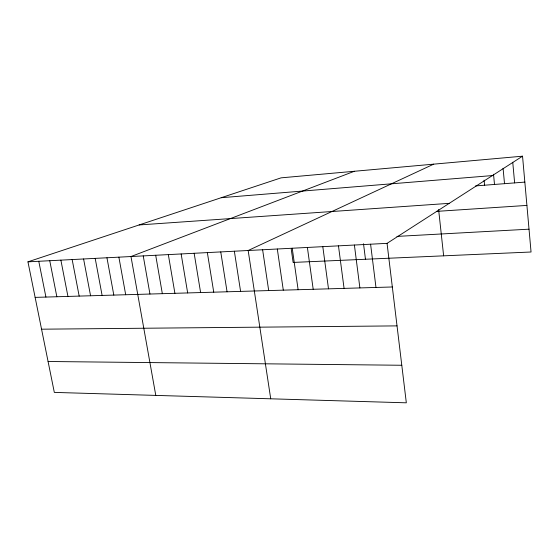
<?xml version="1.0" encoding="UTF-8"?>
<svg xmlns="http://www.w3.org/2000/svg" width="559" height="559" viewBox="0 0 559 559"><rect width="100%" height="100%" fill="white"/><g stroke="black" fill="none" stroke-linecap="round" stroke-linejoin="round"><path stroke-width="0.84" d="M387.052 243.354L406.33 402.815L54.321 392.404L27.95 261.836L387.052 243.354L522.539 156.185L531.05 252.004L293.133 262.43L291.218 248.993M433.686 164.157L248.168 250.502L270.731 398.805M354.371 171.271L130.974 256.532L155.786 395.402M27.95 261.836L281.086 177.846L522.539 156.185M221.217 197.711L492.409 175.568M475.576 185.916L524.838 182.108M139.128 224.949L449.24 203.343M436.327 211.4L526.913 205.412M396.918 236.408L529.024 229.176M35.133 297.381L392.327 286.977M41.555 329.195L397.03 325.883M48.081 361.498L401.788 365.265M38.781 261.277L45.922 297.067M49.751 260.711L56.85 296.745M60.882 260.138L67.939 296.424M72.16 259.558L79.175 296.095M83.591 258.971L90.565 295.767M95.191 258.377L102.108 295.432M106.951 257.769L113.819 295.089M118.878 257.154L125.698 294.74M143.244 255.903L149.952 294.034M155.695 255.26L162.341 293.678M168.329 254.611L174.911 293.307M181.144 253.954L187.663 292.937M194.155 253.283L200.604 292.56M207.354 252.605L213.741 292.175M220.756 251.913L227.066 291.791M234.354 251.215L240.594 291.393M262.618 249.754L268.697 290.575M277.306 249L283.294 290.149M292.224 248.231L298.122 289.716M307.387 247.455L313.194 289.282M322.802 246.659L328.503 288.835M338.468 245.855L344.071 288.381M354.392 245.038L359.891 287.92M363.511 243.731L365.467 259.264M370.589 244.199L375.976 287.452M438.619 209.59L443.636 255.833M484.087 180.138L484.583 185.218M493.527 174.24L494.498 184.456M503.079 168.28L504.518 183.68M512.75 162.264L514.629 182.898"/></g></svg>
